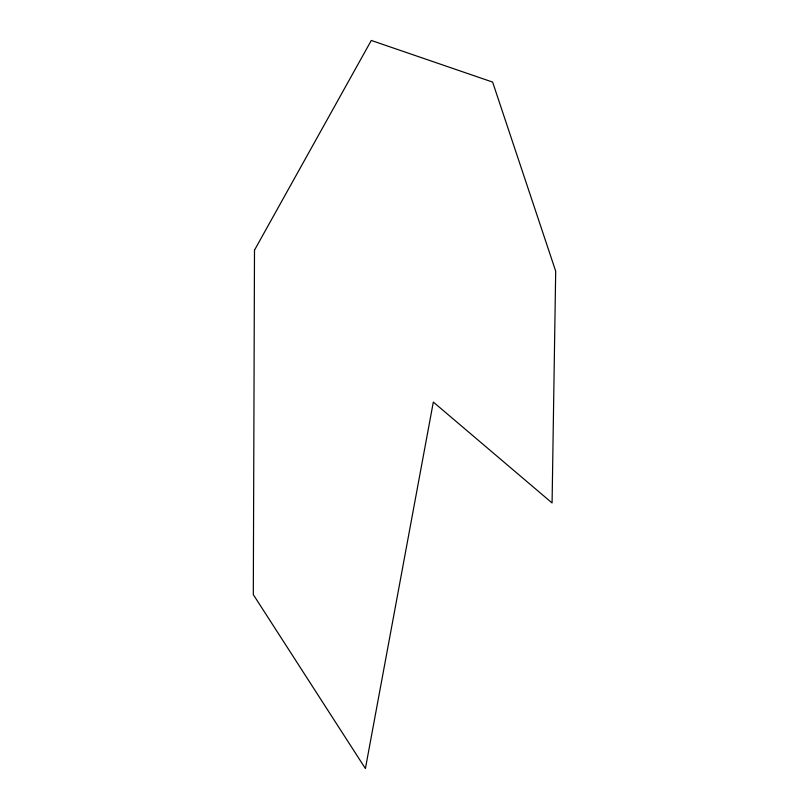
<?xml version="1.0" encoding="UTF-8"?>
<svg xmlns="http://www.w3.org/2000/svg" width="809" height="809" viewBox="0 0 809 809"><rect width="100%" height="100%" fill="white"/><g stroke="black" fill="none" stroke-linecap="round" stroke-linejoin="round"><path stroke-width="1.21" d="M254.491 250.153L253.308 594.625L365.405 768.55L433.321 402.073L552.082 502.965L555.692 271.177L492.63 82.093L371.291 40.45L254.491 250.153"/></g></svg>
